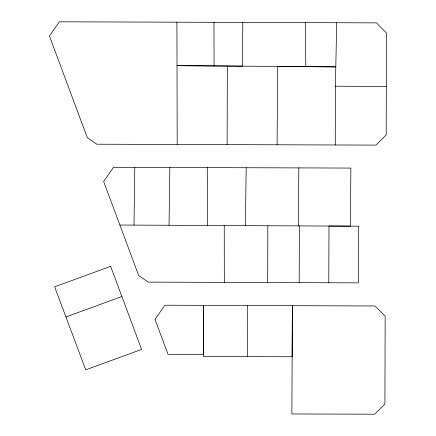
<?xml version="1.0" encoding="UTF-8"?>
<svg xmlns="http://www.w3.org/2000/svg" width="436" height="436" viewBox="0 0 436 436"><rect width="100%" height="100%" fill="white"/><g stroke="black" fill="none" stroke-linecap="round" stroke-linejoin="round"><path stroke-width="0.65" d="M227.118 144.616L227.352 66.038M267.693 282.539L267.835 225.75M335.262 144.959L335.404 86.203L336.701 22.727L376.41 22.874L386.552 33.103L386.176 134.958L375.946 145.101L96.759 144.207L87.309 137.634L49.448 36.008L59.329 21.8L336.701 22.727M299.183 282.648L299.385 225.903M328.777 282.751L328.978 226.039L358.605 226.197L358.397 282.86L148.136 282.114L138.686 275.514L103.648 181.49L113.534 167.315L350.882 168.067L350.359 226.142L119.873 225.031M242.798 22.405L242.509 66.152L177.011 65.662L335.802 66.872L277.721 66.441L277.083 144.785M298.322 225.897L298.84 167.893M134.021 225.09L134.768 167.375M169.059 225.265L169.806 167.495M245.359 225.646L246.193 167.751M65.929 316.95L121.889 296.518M247.348 356.659L203.432 356.599L203.492 305.369L203.432 354.724L168.034 354.321L155.025 319.397L164.906 305.227L375.025 305.974L385.168 316.204L384.912 404.03L374.709 414.2L291.869 413.966L292.387 305.685L292.153 356.741L247.348 356.659L247.288 305.516M335.404 86.203L386.351 86.497M305.265 22.639L305.81 66.643M207.269 167.609L207.552 225.466M213.978 22.323L214.065 65.945M176.923 22.209L177.185 144.463M224.24 225.548L224.327 282.37M110.651 266.352L54.636 286.812L85.734 369.826L141.596 349.427L110.651 266.352"/></g></svg>
